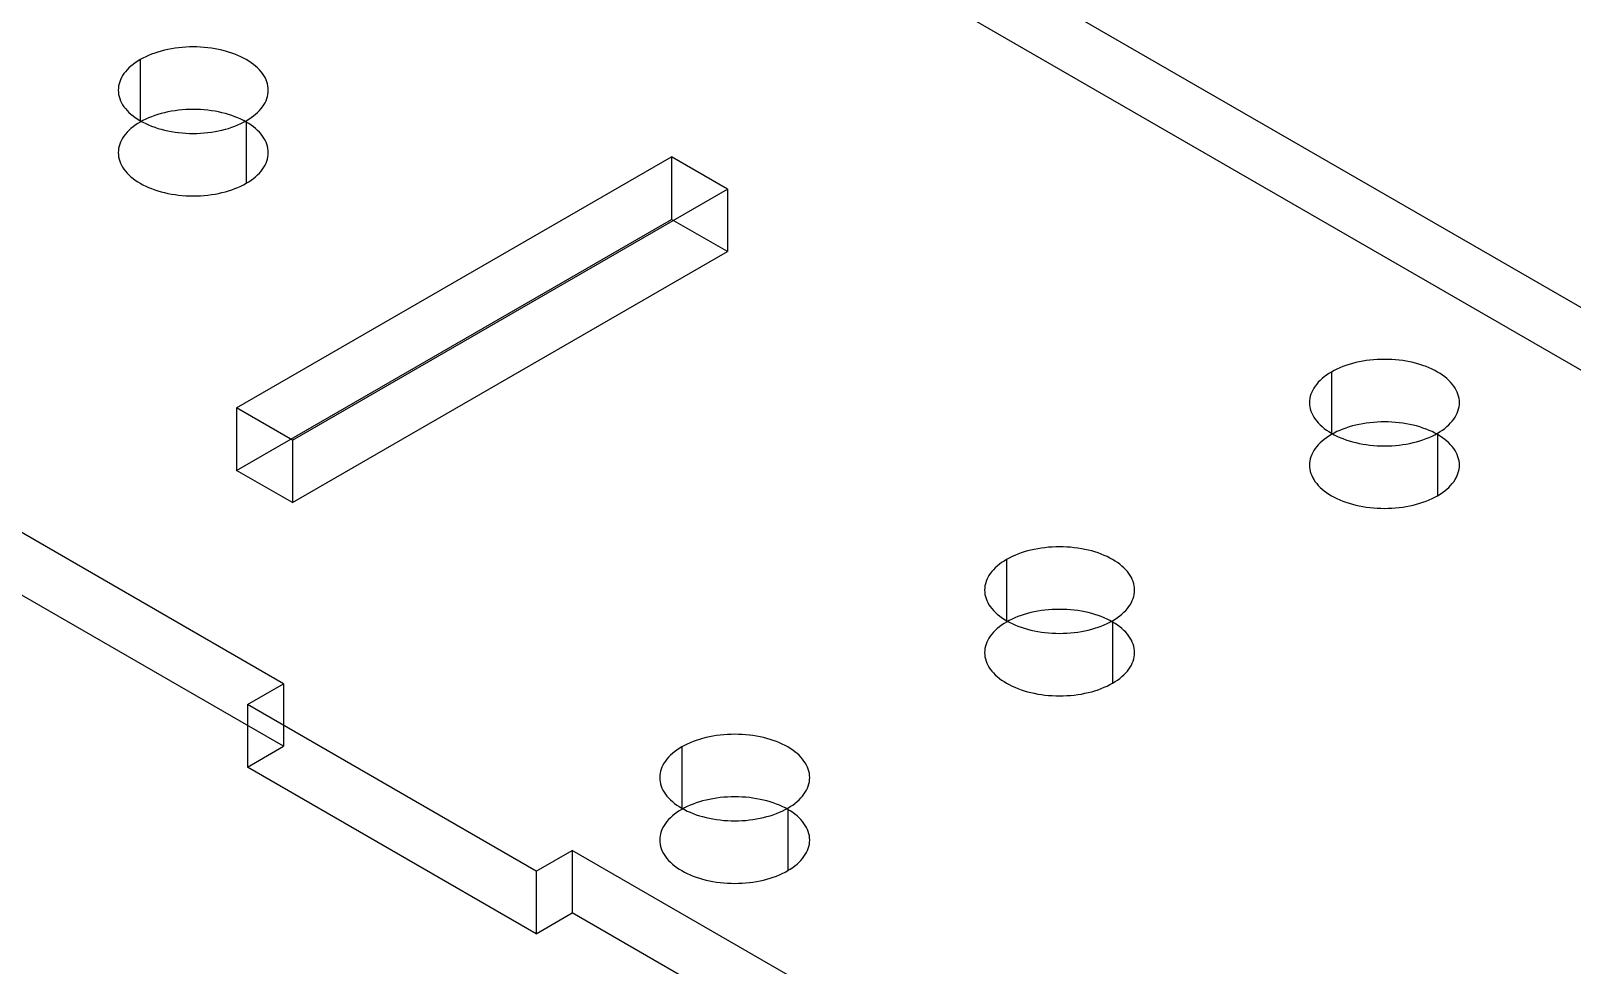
# Model space of a CAD drawing. Header units: inches. Extents: x 3 to 201, y 3 to 129.
# Drawn here: x 172.822 to 175.402, y 75.995 to 77.56 of the extents above; entities that cross this region are included whole.
import ezdxf

# ---------------------------------------------------------------- set-up
doc = ezdxf.new("R2010")
doc.units = ezdxf.units.IN
doc.header["$MEASUREMENT"] = 0

msp = doc.modelspace()

# ---------------------------------------------------------------- linework, layer by layer
at = {"layer": 'OUTLINE'}
for p, q in [((176.3101, 76.5801), (172.6573, 78.6891)), ((176.3101, 76.4754), (172.6573, 78.5844)), ((173.0009, 77.5088), (172.9969, 77.5061)), ((173.0052, 77.5114), (173.0009, 77.5088)), ((173.0096, 77.5138), (173.0052, 77.5114)), ((173.0052, 77.5114), (173.0052, 77.4067)), ((173.0143, 77.5162), (173.0096, 77.5138)), ((173.0191, 77.5183), (173.0143, 77.5162)), ((173.0242, 77.5204), (173.0191, 77.5183)), ((173.0294, 77.5223), (173.0242, 77.5204)), ((173.0347, 77.524), (173.0294, 77.5223)), ((173.0402, 77.5256), (173.0347, 77.524)), ((173.0459, 77.5271), (173.0402, 77.5256)), ((173.0516, 77.5284), (173.0459, 77.5271)), ((173.0575, 77.5295), (173.0516, 77.5284)), ((173.0634, 77.5304), (173.0575, 77.5295)), ((173.0694, 77.5312), (173.0634, 77.5304)), ((173.0755, 77.5318), (173.0694, 77.5312)), ((173.0816, 77.5323), (173.0755, 77.5318)), ((173.0877, 77.5325), (173.0816, 77.5323)), ((173.0939, 77.5326), (173.0877, 77.5325)), ((173.1001, 77.5325), (173.0939, 77.5326)), ((173.1062, 77.5323), (173.1001, 77.5325)), ((173.1123, 77.5318), (173.1062, 77.5323)), ((173.1184, 77.5312), (173.1123, 77.5318)), ((173.1244, 77.5304), (173.1184, 77.5312)), ((173.1303, 77.5295), (173.1244, 77.5304)), ((173.1362, 77.5284), (173.1303, 77.5295)), ((173.1419, 77.5271), (173.1362, 77.5284)), ((173.1476, 77.5256), (173.1419, 77.5271)), ((173.1531, 77.524), (173.1476, 77.5256)), ((173.1584, 77.5223), (173.1531, 77.524)), ((173.1636, 77.5204), (173.1584, 77.5223)), ((173.1687, 77.5183), (173.1636, 77.5204)), ((173.1735, 77.5162), (173.1687, 77.5183)), ((173.1782, 77.5138), (173.1735, 77.5162)), ((173.1827, 77.5114), (173.1782, 77.5138)), ((173.1869, 77.5088), (173.1827, 77.5114)), ((173.1909, 77.5061), (173.1869, 77.5088)), ((172.9757, 77.4845), (172.9738, 77.4812)), ((172.9779, 77.4879), (172.9757, 77.4845)), ((172.9804, 77.4911), (172.9779, 77.4879)), ((172.9832, 77.4943), (172.9804, 77.4911)), ((172.9863, 77.4974), (172.9832, 77.4943)), ((172.9895, 77.5004), (172.9863, 77.4974)), ((172.9931, 77.5033), (172.9895, 77.5004)), ((172.9969, 77.5061), (172.9931, 77.5033)), ((173.1947, 77.5033), (173.1909, 77.5061)), ((173.1983, 77.5004), (173.1947, 77.5033)), ((173.2016, 77.4974), (173.1983, 77.5004)), ((173.2046, 77.4943), (173.2016, 77.4974)), ((173.2074, 77.4911), (173.2046, 77.4943)), ((173.2099, 77.4879), (173.2074, 77.4911)), ((173.2121, 77.4845), (173.2099, 77.4879)), ((173.214, 77.4812), (173.2121, 77.4845)), ((172.9685, 77.4637), (172.9684, 77.4601)), ((172.9684, 77.4601), (172.9685, 77.4566)), ((172.969, 77.4672), (172.9685, 77.4637)), ((172.9685, 77.4566), (172.969, 77.453)), ((172.9698, 77.4708), (172.969, 77.4672)), ((172.9708, 77.4743), (172.9698, 77.4708)), ((172.9722, 77.4777), (172.9708, 77.4743)), ((172.9738, 77.4812), (172.9722, 77.4777)), ((173.2157, 77.4777), (173.214, 77.4812)), ((173.217, 77.4743), (173.2157, 77.4777)), ((173.2181, 77.4708), (173.217, 77.4743)), ((173.2188, 77.4672), (173.2181, 77.4708)), ((173.2193, 77.4637), (173.2188, 77.4672)), ((173.2188, 77.453), (173.2193, 77.4566)), ((173.2194, 77.4601), (173.2193, 77.4637)), ((173.2193, 77.4566), (173.2194, 77.4601)), ((172.969, 77.453), (172.9698, 77.4495)), ((172.9698, 77.4495), (172.9708, 77.446)), ((172.9708, 77.446), (172.9722, 77.4425)), ((172.9722, 77.4425), (172.9738, 77.4391)), ((172.9738, 77.4391), (172.9757, 77.4357)), ((172.9757, 77.4357), (172.9779, 77.4324)), ((172.9779, 77.4324), (172.9804, 77.4292)), ((173.2074, 77.4292), (173.2099, 77.4324)), ((173.2099, 77.4324), (173.2121, 77.4357)), ((173.2121, 77.4357), (173.214, 77.4391)), ((173.214, 77.4391), (173.2157, 77.4425)), ((173.2157, 77.4425), (173.217, 77.446)), ((173.217, 77.446), (173.2181, 77.4495)), ((173.2181, 77.4495), (173.2188, 77.453)), ((172.9804, 77.4292), (172.9832, 77.426)), ((172.9832, 77.426), (172.9863, 77.4229)), ((172.9863, 77.4229), (172.9895, 77.4199)), ((172.9895, 77.4199), (172.9931, 77.417)), ((172.9931, 77.417), (172.9969, 77.4142)), ((172.9969, 77.4142), (173.0009, 77.4115)), ((173.0009, 77.4041), (172.9969, 77.4014)), ((173.0009, 77.4115), (173.0052, 77.4089)), ((173.0052, 77.4067), (173.0009, 77.4041)), ((173.0096, 77.4092), (173.0052, 77.4067)), ((173.0052, 77.4089), (173.0096, 77.4064)), ((173.0143, 77.4115), (173.0096, 77.4092)), ((173.0096, 77.4064), (173.0143, 77.4041)), ((173.0191, 77.4137), (173.0143, 77.4115)), ((173.0143, 77.4041), (173.0191, 77.4019)), ((173.0242, 77.4157), (173.0191, 77.4137)), ((173.0294, 77.4176), (173.0242, 77.4157)), ((173.0347, 77.4194), (173.0294, 77.4176)), ((173.0402, 77.421), (173.0347, 77.4194)), ((173.0459, 77.4224), (173.0402, 77.421)), ((173.0516, 77.4237), (173.0459, 77.4224)), ((173.0575, 77.4248), (173.0516, 77.4237)), ((173.0634, 77.4258), (173.0575, 77.4248)), ((173.0694, 77.4265), (173.0634, 77.4258)), ((173.0755, 77.4272), (173.0694, 77.4265)), ((173.0816, 77.4276), (173.0755, 77.4272)), ((173.0877, 77.4279), (173.0816, 77.4276)), ((173.0939, 77.4279), (173.0877, 77.4279)), ((173.1001, 77.4279), (173.0939, 77.4279)), ((173.1062, 77.4276), (173.1001, 77.4279)), ((173.1123, 77.4272), (173.1062, 77.4276)), ((173.1184, 77.4265), (173.1123, 77.4272)), ((173.1244, 77.4258), (173.1184, 77.4265)), ((173.1303, 77.4248), (173.1244, 77.4258)), ((173.1362, 77.4237), (173.1303, 77.4248)), ((173.1419, 77.4224), (173.1362, 77.4237)), ((173.1476, 77.421), (173.1419, 77.4224)), ((173.1531, 77.4194), (173.1476, 77.421)), ((173.1584, 77.4176), (173.1531, 77.4194)), ((173.1636, 77.4157), (173.1584, 77.4176)), ((173.1687, 77.4137), (173.1636, 77.4157)), ((173.1735, 77.4115), (173.1687, 77.4137)), ((173.1687, 77.4019), (173.1735, 77.4041)), ((173.1782, 77.4092), (173.1735, 77.4115)), ((173.1735, 77.4041), (173.1782, 77.4064)), ((173.1827, 77.4067), (173.1782, 77.4092)), ((173.1782, 77.4064), (173.1827, 77.4089)), ((173.1827, 77.4089), (173.1869, 77.4115)), ((173.1827, 77.4089), (173.1827, 77.3042)), ((173.1869, 77.4041), (173.1827, 77.4067)), ((173.1869, 77.4115), (173.1909, 77.4142)), ((173.1909, 77.4014), (173.1869, 77.4041)), ((173.1909, 77.4142), (173.1947, 77.417)), ((173.1947, 77.417), (173.1983, 77.4199)), ((173.1983, 77.4199), (173.2016, 77.4229)), ((173.2016, 77.4229), (173.2046, 77.426)), ((173.2046, 77.426), (173.2074, 77.4292)), ((172.9757, 77.3799), (172.9738, 77.3765)), ((172.9779, 77.3832), (172.9757, 77.3799)), ((172.9804, 77.3865), (172.9779, 77.3832)), ((172.9832, 77.3896), (172.9804, 77.3865)), ((172.9863, 77.3927), (172.9832, 77.3896)), ((172.9895, 77.3957), (172.9863, 77.3927)), ((172.9931, 77.3986), (172.9895, 77.3957)), ((172.9969, 77.4014), (172.9931, 77.3986)), ((173.0191, 77.4019), (173.0242, 77.3999)), ((173.0242, 77.3999), (173.0294, 77.398)), ((173.0294, 77.398), (173.0347, 77.3962)), ((173.0347, 77.3962), (173.0402, 77.3946)), ((173.0402, 77.3946), (173.0459, 77.3932)), ((173.0459, 77.3932), (173.0516, 77.3919)), ((173.0516, 77.3919), (173.0575, 77.3908)), ((173.0575, 77.3908), (173.0634, 77.3898)), ((173.0634, 77.3898), (173.0694, 77.3891)), ((173.0694, 77.3891), (173.0755, 77.3885)), ((173.0755, 77.3885), (173.0816, 77.388)), ((173.0816, 77.388), (173.0877, 77.3878)), ((173.0877, 77.3878), (173.0939, 77.3877)), ((173.0939, 77.3877), (173.1001, 77.3878)), ((173.1001, 77.3878), (173.1062, 77.388)), ((173.1062, 77.388), (173.1123, 77.3885)), ((173.1123, 77.3885), (173.1184, 77.3891)), ((173.1184, 77.3891), (173.1244, 77.3898)), ((173.1244, 77.3898), (173.1303, 77.3908)), ((173.1303, 77.3908), (173.1362, 77.3919)), ((173.1362, 77.3919), (173.1419, 77.3932)), ((173.1419, 77.3932), (173.1476, 77.3946)), ((173.1476, 77.3946), (173.1531, 77.3962)), ((173.1531, 77.3962), (173.1584, 77.398)), ((173.1584, 77.398), (173.1636, 77.3999)), ((173.1636, 77.3999), (173.1687, 77.4019)), ((173.1947, 77.3986), (173.1909, 77.4014)), ((173.1983, 77.3957), (173.1947, 77.3986)), ((173.2016, 77.3927), (173.1983, 77.3957)), ((173.2046, 77.3896), (173.2016, 77.3927)), ((173.2074, 77.3865), (173.2046, 77.3896)), ((173.2099, 77.3832), (173.2074, 77.3865)), ((173.2121, 77.3799), (173.2099, 77.3832)), ((173.214, 77.3765), (173.2121, 77.3799)), ((172.9685, 77.359), (172.9684, 77.3555)), ((172.9684, 77.3555), (172.9685, 77.3519)), ((172.969, 77.3626), (172.9685, 77.359)), ((172.9698, 77.3661), (172.969, 77.3626)), ((172.9708, 77.3696), (172.9698, 77.3661)), ((172.9722, 77.3731), (172.9708, 77.3696)), ((172.9738, 77.3765), (172.9722, 77.3731)), ((173.2157, 77.3731), (173.214, 77.3765)), ((173.217, 77.3696), (173.2157, 77.3731)), ((173.2181, 77.3661), (173.217, 77.3696)), ((173.2188, 77.3626), (173.2181, 77.3661)), ((173.2193, 77.359), (173.2188, 77.3626)), ((173.2194, 77.3555), (173.2193, 77.359)), ((173.2193, 77.3519), (173.2194, 77.3555)), ((172.9685, 77.3519), (172.969, 77.3484)), ((172.969, 77.3484), (172.9698, 77.3448)), ((172.9698, 77.3448), (172.9708, 77.3413)), ((172.9708, 77.3413), (172.9722, 77.3379)), ((172.9722, 77.3379), (172.9738, 77.3344)), ((172.9738, 77.3344), (172.9757, 77.3311)), ((172.9757, 77.3311), (172.9779, 77.3277)), ((172.9779, 77.3277), (172.9804, 77.3245)), ((173.1665, 76.9281), (173.8945, 77.3484)), ((173.2074, 77.3245), (173.2099, 77.3277)), ((173.2099, 77.3277), (173.2121, 77.3311)), ((173.2121, 77.3311), (173.214, 77.3344)), ((173.214, 77.3344), (173.2157, 77.3379)), ((173.2157, 77.3379), (173.217, 77.3413)), ((173.217, 77.3413), (173.2181, 77.3448)), ((173.2181, 77.3448), (173.2188, 77.3484)), ((173.2188, 77.3484), (173.2193, 77.3519)), ((173.8945, 77.3484), (173.8945, 77.2438)), ((173.9881, 77.2944), (173.8945, 77.3484)), ((172.9804, 77.3245), (172.9832, 77.3213)), ((172.9832, 77.3213), (172.9863, 77.3182)), ((172.9863, 77.3182), (172.9895, 77.3152)), ((172.9895, 77.3152), (172.9931, 77.3123)), ((172.9931, 77.3123), (172.9969, 77.3095)), ((172.9969, 77.3095), (173.0009, 77.3068)), ((173.0009, 77.3068), (173.0052, 77.3042)), ((173.0052, 77.3042), (173.0096, 77.3018)), ((173.0096, 77.3018), (173.0143, 77.2995)), ((173.1735, 77.2995), (173.1782, 77.3018)), ((173.1782, 77.3018), (173.1827, 77.3042)), ((173.1827, 77.3042), (173.1869, 77.3068)), ((173.1869, 77.3068), (173.1909, 77.3095)), ((173.1909, 77.3095), (173.1947, 77.3123)), ((173.1947, 77.3123), (173.1983, 77.3152)), ((173.1983, 77.3152), (173.2016, 77.3182)), ((173.2016, 77.3182), (173.2046, 77.3213)), ((173.2046, 77.3213), (173.2074, 77.3245)), ((173.0143, 77.2995), (173.0191, 77.2973)), ((173.0191, 77.2973), (173.0242, 77.2952)), ((173.0242, 77.2952), (173.0294, 77.2933)), ((173.0294, 77.2933), (173.0347, 77.2916)), ((173.0347, 77.2916), (173.0402, 77.29)), ((173.0402, 77.29), (173.0459, 77.2885)), ((173.0459, 77.2885), (173.0516, 77.2872)), ((173.0516, 77.2872), (173.0575, 77.2861)), ((173.0575, 77.2861), (173.0634, 77.2852)), ((173.0634, 77.2852), (173.0694, 77.2844)), ((173.0694, 77.2844), (173.0755, 77.2838)), ((173.0755, 77.2838), (173.0816, 77.2834)), ((173.0816, 77.2834), (173.0877, 77.2831)), ((173.0877, 77.2831), (173.0939, 77.283)), ((173.0939, 77.283), (173.1001, 77.2831)), ((173.1001, 77.2831), (173.1062, 77.2834)), ((173.1062, 77.2834), (173.1123, 77.2838)), ((173.1123, 77.2838), (173.1184, 77.2844)), ((173.1184, 77.2844), (173.1244, 77.2852)), ((173.1244, 77.2852), (173.1303, 77.2861)), ((173.1303, 77.2861), (173.1362, 77.2872)), ((173.1362, 77.2872), (173.1419, 77.2885)), ((173.1419, 77.2885), (173.1476, 77.29)), ((173.1476, 77.29), (173.1531, 77.2916)), ((173.1531, 77.2916), (173.1584, 77.2933)), ((173.1584, 77.2933), (173.1636, 77.2952)), ((173.1636, 77.2952), (173.1687, 77.2973)), ((173.1687, 77.2973), (173.1735, 77.2995)), ((173.2601, 76.8741), (173.9881, 77.2944)), ((173.9881, 77.2944), (173.9881, 77.1898)), ((173.1665, 76.8234), (173.8945, 77.2438)), ((173.9881, 77.1898), (173.8945, 77.2438)), ((173.2601, 76.7694), (173.9881, 77.1898)), ((173.245, 76.4659), (172.0365, 77.1636)), ((173.245, 76.3612), (172.0365, 77.0589)), ((175.0083, 76.9928), (175.0036, 76.9905)), ((175.0131, 76.995), (175.0083, 76.9928)), ((175.0182, 76.9971), (175.0131, 76.995)), ((175.0234, 76.999), (175.0182, 76.9971)), ((175.0288, 77.0007), (175.0234, 76.999)), ((175.0343, 77.0023), (175.0288, 77.0007)), ((175.0399, 77.0038), (175.0343, 77.0023)), ((175.0456, 77.0051), (175.0399, 77.0038)), ((175.0515, 77.0062), (175.0456, 77.0051)), ((175.0574, 77.0071), (175.0515, 77.0062)), ((175.0634, 77.0079), (175.0574, 77.0071)), ((175.0695, 77.0085), (175.0634, 77.0079)), ((175.0756, 77.0089), (175.0695, 77.0085)), ((175.0818, 77.0092), (175.0756, 77.0089)), ((175.0879, 77.0093), (175.0818, 77.0092)), ((175.0941, 77.0092), (175.0879, 77.0093)), ((175.1002, 77.0089), (175.0941, 77.0092)), ((175.1063, 77.0085), (175.1002, 77.0089)), ((175.1124, 77.0079), (175.1063, 77.0085)), ((175.1184, 77.0071), (175.1124, 77.0079)), ((175.1243, 77.0062), (175.1184, 77.0071)), ((175.1302, 77.0051), (175.1243, 77.0062)), ((175.1359, 77.0038), (175.1302, 77.0051)), ((175.1416, 77.0023), (175.1359, 77.0038)), ((175.1471, 77.0007), (175.1416, 77.0023)), ((175.1524, 76.999), (175.1471, 77.0007)), ((175.1576, 76.9971), (175.1524, 76.999)), ((175.1627, 76.995), (175.1576, 76.9971)), ((175.1675, 76.9928), (175.1627, 76.995)), ((175.1722, 76.9905), (175.1675, 76.9928)), ((174.9745, 76.9678), (174.972, 76.9646)), ((174.9772, 76.971), (174.9745, 76.9678)), ((174.9803, 76.9741), (174.9772, 76.971)), ((174.9836, 76.9771), (174.9803, 76.9741)), ((174.9871, 76.98), (174.9836, 76.9771)), ((174.9909, 76.9828), (174.9871, 76.98)), ((174.9949, 76.9855), (174.9909, 76.9828)), ((174.9992, 76.9881), (174.9949, 76.9855)), ((175.0036, 76.9905), (174.9992, 76.9881)), ((174.9992, 76.9881), (174.9992, 76.8834)), ((175.1767, 76.9881), (175.1722, 76.9905)), ((175.1809, 76.9855), (175.1767, 76.9881)), ((175.1849, 76.9828), (175.1809, 76.9855)), ((175.1887, 76.98), (175.1849, 76.9828)), ((175.1923, 76.9771), (175.1887, 76.98)), ((175.1956, 76.9741), (175.1923, 76.9771)), ((175.1986, 76.971), (175.1956, 76.9741)), ((175.2014, 76.9678), (175.1986, 76.971)), ((175.2039, 76.9646), (175.2014, 76.9678)), ((174.9626, 76.9404), (174.9624, 76.9368)), ((174.963, 76.9439), (174.9626, 76.9404)), ((174.9638, 76.9475), (174.963, 76.9439)), ((174.9648, 76.951), (174.9638, 76.9475)), ((174.9662, 76.9544), (174.9648, 76.951)), ((174.9678, 76.9579), (174.9662, 76.9544)), ((174.9697, 76.9612), (174.9678, 76.9579)), ((174.972, 76.9646), (174.9697, 76.9612)), ((175.2061, 76.9612), (175.2039, 76.9646)), ((175.208, 76.9579), (175.2061, 76.9612)), ((175.2097, 76.9544), (175.208, 76.9579)), ((175.211, 76.951), (175.2097, 76.9544)), ((175.2121, 76.9475), (175.211, 76.951)), ((175.2128, 76.9439), (175.2121, 76.9475)), ((175.2133, 76.9404), (175.2128, 76.9439)), ((175.2134, 76.9368), (175.2133, 76.9404)), ((173.2601, 76.8741), (173.1665, 76.9281)), ((173.1665, 76.9281), (173.1665, 76.8234)), ((174.9624, 76.9368), (174.9626, 76.9333)), ((174.9626, 76.9333), (174.963, 76.9297)), ((174.963, 76.9297), (174.9638, 76.9262)), ((174.9638, 76.9262), (174.9648, 76.9227)), ((174.9648, 76.9227), (174.9662, 76.9192)), ((174.9662, 76.9192), (174.9678, 76.9158)), ((174.9678, 76.9158), (174.9697, 76.9124)), ((175.2061, 76.9124), (175.208, 76.9158)), ((175.208, 76.9158), (175.2097, 76.9192)), ((175.2097, 76.9192), (175.211, 76.9227)), ((175.211, 76.9227), (175.2121, 76.9262)), ((175.2121, 76.9262), (175.2128, 76.9297)), ((175.2128, 76.9297), (175.2133, 76.9333)), ((175.2133, 76.9333), (175.2134, 76.9368)), ((174.9697, 76.9124), (174.972, 76.9091)), ((174.972, 76.9091), (174.9745, 76.9058)), ((174.9745, 76.9058), (174.9772, 76.9027)), ((174.9772, 76.9027), (174.9803, 76.8996)), ((174.9803, 76.8996), (174.9836, 76.8966)), ((174.9836, 76.8966), (174.9871, 76.8937)), ((174.9871, 76.8937), (174.9909, 76.8909)), ((174.9909, 76.8909), (174.9949, 76.8882)), ((174.9949, 76.8882), (174.9992, 76.8856)), ((175.0083, 76.8882), (175.0036, 76.8859)), ((175.0131, 76.8904), (175.0083, 76.8882)), ((175.0182, 76.8924), (175.0131, 76.8904)), ((175.0234, 76.8943), (175.0182, 76.8924)), ((175.0288, 76.8961), (175.0234, 76.8943)), ((175.0343, 76.8977), (175.0288, 76.8961)), ((175.0399, 76.8991), (175.0343, 76.8977)), ((175.0456, 76.9004), (175.0399, 76.8991)), ((175.0515, 76.9015), (175.0456, 76.9004)), ((175.0574, 76.9025), (175.0515, 76.9015)), ((175.0634, 76.9032), (175.0574, 76.9025)), ((175.0695, 76.9038), (175.0634, 76.9032)), ((175.0756, 76.9043), (175.0695, 76.9038)), ((175.0818, 76.9045), (175.0756, 76.9043)), ((175.0879, 76.9046), (175.0818, 76.9045)), ((175.0941, 76.9045), (175.0879, 76.9046)), ((175.1002, 76.9043), (175.0941, 76.9045)), ((175.1063, 76.9038), (175.1002, 76.9043)), ((175.1124, 76.9032), (175.1063, 76.9038)), ((175.1184, 76.9025), (175.1124, 76.9032)), ((175.1243, 76.9015), (175.1184, 76.9025)), ((175.1302, 76.9004), (175.1243, 76.9015)), ((175.1359, 76.8991), (175.1302, 76.9004)), ((175.1416, 76.8977), (175.1359, 76.8991)), ((175.1471, 76.8961), (175.1416, 76.8977)), ((175.1524, 76.8943), (175.1471, 76.8961)), ((175.1576, 76.8924), (175.1524, 76.8943)), ((175.1627, 76.8904), (175.1576, 76.8924)), ((175.1675, 76.8882), (175.1627, 76.8904)), ((175.1722, 76.8859), (175.1675, 76.8882)), ((175.1767, 76.8856), (175.1809, 76.8882)), ((175.1809, 76.8882), (175.1849, 76.8909)), ((175.1849, 76.8909), (175.1887, 76.8937)), ((175.1887, 76.8937), (175.1923, 76.8966)), ((175.1923, 76.8966), (175.1956, 76.8996)), ((175.1956, 76.8996), (175.1986, 76.9027)), ((175.1986, 76.9027), (175.2014, 76.9058)), ((175.2014, 76.9058), (175.2039, 76.9091)), ((175.2039, 76.9091), (175.2061, 76.9124)), ((173.2601, 76.8741), (173.2601, 76.7694)), ((174.9745, 76.8631), (174.972, 76.8599)), ((174.9772, 76.8663), (174.9745, 76.8631)), ((174.9803, 76.8694), (174.9772, 76.8663)), ((174.9836, 76.8724), (174.9803, 76.8694)), ((174.9871, 76.8753), (174.9836, 76.8724)), ((174.9909, 76.8781), (174.9871, 76.8753)), ((174.9949, 76.8808), (174.9909, 76.8781)), ((174.9992, 76.8834), (174.9949, 76.8808)), ((175.0036, 76.8859), (174.9992, 76.8834)), ((174.9992, 76.8856), (175.0036, 76.8831)), ((175.0036, 76.8831), (175.0083, 76.8808)), ((175.0083, 76.8808), (175.0131, 76.8786)), ((175.0131, 76.8786), (175.0182, 76.8766)), ((175.0182, 76.8766), (175.0234, 76.8747)), ((175.0234, 76.8747), (175.0288, 76.8729)), ((175.0288, 76.8729), (175.0343, 76.8713)), ((175.0343, 76.8713), (175.0399, 76.8699)), ((175.0399, 76.8699), (175.0456, 76.8686)), ((175.0456, 76.8686), (175.0515, 76.8675)), ((175.0515, 76.8675), (175.0574, 76.8665)), ((175.0574, 76.8665), (175.0634, 76.8658)), ((175.0634, 76.8658), (175.0695, 76.8651)), ((175.0695, 76.8651), (175.0756, 76.8647)), ((175.0756, 76.8647), (175.0818, 76.8644)), ((175.0818, 76.8644), (175.0879, 76.8644)), ((175.0879, 76.8644), (175.0941, 76.8644)), ((175.0941, 76.8644), (175.1002, 76.8647)), ((175.1002, 76.8647), (175.1063, 76.8651)), ((175.1063, 76.8651), (175.1124, 76.8658)), ((175.1124, 76.8658), (175.1184, 76.8665)), ((175.1184, 76.8665), (175.1243, 76.8675)), ((175.1243, 76.8675), (175.1302, 76.8686)), ((175.1302, 76.8686), (175.1359, 76.8699)), ((175.1359, 76.8699), (175.1416, 76.8713)), ((175.1416, 76.8713), (175.1471, 76.8729)), ((175.1471, 76.8729), (175.1524, 76.8747)), ((175.1524, 76.8747), (175.1576, 76.8766)), ((175.1576, 76.8766), (175.1627, 76.8786)), ((175.1627, 76.8786), (175.1675, 76.8808)), ((175.1675, 76.8808), (175.1722, 76.8831)), ((175.1767, 76.8834), (175.1722, 76.8859)), ((175.1722, 76.8831), (175.1767, 76.8856)), ((175.1767, 76.8856), (175.1767, 76.7809)), ((175.1809, 76.8808), (175.1767, 76.8834)), ((175.1849, 76.8781), (175.1809, 76.8808)), ((175.1887, 76.8753), (175.1849, 76.8781)), ((175.1923, 76.8724), (175.1887, 76.8753)), ((175.1956, 76.8694), (175.1923, 76.8724)), ((175.1986, 76.8663), (175.1956, 76.8694)), ((175.2014, 76.8631), (175.1986, 76.8663)), ((175.2039, 76.8599), (175.2014, 76.8631)), ((174.963, 76.8393), (174.9626, 76.8357)), ((174.9638, 76.8428), (174.963, 76.8393)), ((174.9648, 76.8463), (174.9638, 76.8428)), ((174.9662, 76.8498), (174.9648, 76.8463)), ((174.9678, 76.8532), (174.9662, 76.8498)), ((174.9697, 76.8566), (174.9678, 76.8532)), ((174.972, 76.8599), (174.9697, 76.8566)), ((175.2061, 76.8566), (175.2039, 76.8599)), ((175.208, 76.8532), (175.2061, 76.8566)), ((175.2097, 76.8498), (175.208, 76.8532)), ((175.211, 76.8463), (175.2097, 76.8498)), ((175.2121, 76.8428), (175.211, 76.8463)), ((175.2128, 76.8393), (175.2121, 76.8428)), ((175.2133, 76.8357), (175.2128, 76.8393)), ((173.2601, 76.7694), (173.1665, 76.8234)), ((174.9626, 76.8357), (174.9624, 76.8322)), ((174.9624, 76.8322), (174.9626, 76.8286)), ((174.9626, 76.8286), (174.963, 76.8251)), ((174.963, 76.8251), (174.9638, 76.8215)), ((174.9638, 76.8215), (174.9648, 76.818)), ((174.9648, 76.818), (174.9662, 76.8146)), ((174.9662, 76.8146), (174.9678, 76.8111)), ((174.9678, 76.8111), (174.9697, 76.8078)), ((175.2061, 76.8078), (175.208, 76.8111)), ((175.208, 76.8111), (175.2097, 76.8146)), ((175.2097, 76.8146), (175.211, 76.818)), ((175.211, 76.818), (175.2121, 76.8215)), ((175.2121, 76.8215), (175.2128, 76.8251)), ((175.2128, 76.8251), (175.2133, 76.8286)), ((175.2134, 76.8322), (175.2133, 76.8357)), ((175.2133, 76.8286), (175.2134, 76.8322)), ((174.9697, 76.8078), (174.972, 76.8044)), ((174.972, 76.8044), (174.9745, 76.8012)), ((174.9745, 76.8012), (174.9772, 76.798)), ((174.9772, 76.798), (174.9803, 76.7949)), ((174.9803, 76.7949), (174.9836, 76.7919)), ((174.9836, 76.7919), (174.9871, 76.789)), ((174.9871, 76.789), (174.9909, 76.7862)), ((174.9909, 76.7862), (174.9949, 76.7835)), ((175.1809, 76.7835), (175.1849, 76.7862)), ((175.1849, 76.7862), (175.1887, 76.789)), ((175.1887, 76.789), (175.1923, 76.7919)), ((175.1923, 76.7919), (175.1956, 76.7949)), ((175.1956, 76.7949), (175.1986, 76.798)), ((175.1986, 76.798), (175.2014, 76.8012)), ((175.2014, 76.8012), (175.2039, 76.8044)), ((175.2039, 76.8044), (175.2061, 76.8078)), ((174.9949, 76.7835), (174.9992, 76.7809)), ((174.9992, 76.7809), (175.0036, 76.7785)), ((175.0036, 76.7785), (175.0083, 76.7762)), ((175.0083, 76.7762), (175.0131, 76.774)), ((175.0131, 76.774), (175.0182, 76.7719)), ((175.0182, 76.7719), (175.0234, 76.77)), ((175.0234, 76.77), (175.0288, 76.7683)), ((175.0288, 76.7683), (175.0343, 76.7667)), ((175.0343, 76.7667), (175.0399, 76.7652)), ((175.0399, 76.7652), (175.0456, 76.7639)), ((175.0456, 76.7639), (175.0515, 76.7628)), ((175.0515, 76.7628), (175.0574, 76.7619)), ((175.0574, 76.7619), (175.0634, 76.7611)), ((175.0634, 76.7611), (175.0695, 76.7605)), ((175.0695, 76.7605), (175.0756, 76.7601)), ((175.0756, 76.7601), (175.0818, 76.7598)), ((175.0818, 76.7598), (175.0879, 76.7597)), ((175.0879, 76.7597), (175.0941, 76.7598)), ((175.0941, 76.7598), (175.1002, 76.7601)), ((175.1002, 76.7601), (175.1063, 76.7605)), ((175.1063, 76.7605), (175.1124, 76.7611)), ((175.1124, 76.7611), (175.1184, 76.7619)), ((175.1184, 76.7619), (175.1243, 76.7628)), ((175.1243, 76.7628), (175.1302, 76.7639)), ((175.1302, 76.7639), (175.1359, 76.7652)), ((175.1359, 76.7652), (175.1416, 76.7667)), ((175.1416, 76.7667), (175.1471, 76.7683)), ((175.1471, 76.7683), (175.1524, 76.77)), ((175.1524, 76.77), (175.1576, 76.7719)), ((175.1576, 76.7719), (175.1627, 76.774)), ((175.1627, 76.774), (175.1675, 76.7762)), ((175.1675, 76.7762), (175.1722, 76.7785)), ((175.1722, 76.7785), (175.1767, 76.7809)), ((175.1767, 76.7809), (175.1809, 76.7835)), ((174.4744, 76.6831), (174.4693, 76.681)), ((174.4796, 76.685), (174.4744, 76.6831)), ((174.4849, 76.6868), (174.4796, 76.685)), ((174.4904, 76.6884), (174.4849, 76.6868)), ((174.4961, 76.6898), (174.4904, 76.6884)), ((174.5018, 76.6911), (174.4961, 76.6898)), ((174.5077, 76.6922), (174.5018, 76.6911)), ((174.5136, 76.6931), (174.5077, 76.6922)), ((174.5196, 76.6939), (174.5136, 76.6931)), ((174.5257, 76.6945), (174.5196, 76.6939)), ((174.5318, 76.695), (174.5257, 76.6945)), ((174.5379, 76.6952), (174.5318, 76.695)), ((174.5441, 76.6953), (174.5379, 76.6952)), ((174.5503, 76.6952), (174.5441, 76.6953)), ((174.5564, 76.695), (174.5503, 76.6952)), ((174.5625, 76.6945), (174.5564, 76.695)), ((174.5686, 76.6939), (174.5625, 76.6945)), ((174.5746, 76.6931), (174.5686, 76.6939)), ((174.5805, 76.6922), (174.5746, 76.6931)), ((174.5864, 76.6911), (174.5805, 76.6922)), ((174.5921, 76.6898), (174.5864, 76.6911)), ((174.5978, 76.6884), (174.5921, 76.6898)), ((174.6033, 76.6868), (174.5978, 76.6884)), ((174.6086, 76.685), (174.6033, 76.6868)), ((174.6138, 76.6831), (174.6086, 76.685)), ((174.6189, 76.681), (174.6138, 76.6831)), ((174.4334, 76.657), (174.4306, 76.6538)), ((174.4364, 76.6601), (174.4334, 76.657)), ((174.4397, 76.6631), (174.4364, 76.6601)), ((174.4433, 76.666), (174.4397, 76.6631)), ((174.4471, 76.6688), (174.4433, 76.666)), ((174.4511, 76.6715), (174.4471, 76.6688)), ((174.4553, 76.6741), (174.4511, 76.6715)), ((174.4598, 76.6765), (174.4553, 76.6741)), ((174.4553, 76.6741), (174.4553, 76.5694)), ((174.4645, 76.6789), (174.4598, 76.6765)), ((174.4693, 76.681), (174.4645, 76.6789)), ((174.6237, 76.6789), (174.6189, 76.681)), ((174.6284, 76.6765), (174.6237, 76.6789)), ((174.6328, 76.6741), (174.6284, 76.6765)), ((174.6371, 76.6715), (174.6328, 76.6741)), ((174.6411, 76.6688), (174.6371, 76.6715)), ((174.6449, 76.666), (174.6411, 76.6688)), ((174.6485, 76.6631), (174.6449, 76.666)), ((174.6517, 76.6601), (174.6485, 76.6631)), ((174.6548, 76.657), (174.6517, 76.6601)), ((174.6576, 76.6538), (174.6548, 76.657)), ((174.4199, 76.6335), (174.4192, 76.6299)), ((174.421, 76.637), (174.4199, 76.6335)), ((174.4223, 76.6405), (174.421, 76.637)), ((174.424, 76.6439), (174.4223, 76.6405)), ((174.4259, 76.6473), (174.424, 76.6439)), ((174.4281, 76.6506), (174.4259, 76.6473)), ((174.4306, 76.6538), (174.4281, 76.6506)), ((174.6601, 76.6506), (174.6576, 76.6538)), ((174.6623, 76.6473), (174.6601, 76.6506)), ((174.6642, 76.6439), (174.6623, 76.6473)), ((174.6658, 76.6405), (174.6642, 76.6439)), ((174.6672, 76.637), (174.6658, 76.6405)), ((174.6682, 76.6335), (174.6672, 76.637)), ((174.669, 76.6299), (174.6682, 76.6335)), ((174.4187, 76.6264), (174.4186, 76.6228)), ((174.4186, 76.6228), (174.4187, 76.6193)), ((174.4192, 76.6299), (174.4187, 76.6264)), ((174.4187, 76.6193), (174.4192, 76.6157)), ((174.4192, 76.6157), (174.4199, 76.6122)), ((174.4199, 76.6122), (174.421, 76.6087)), ((174.421, 76.6087), (174.4223, 76.6052)), ((174.4223, 76.6052), (174.424, 76.6018)), ((174.6642, 76.6018), (174.6658, 76.6052)), ((174.6658, 76.6052), (174.6672, 76.6087)), ((174.6672, 76.6087), (174.6682, 76.6122)), ((174.6682, 76.6122), (174.669, 76.6157)), ((174.6695, 76.6264), (174.669, 76.6299)), ((174.669, 76.6157), (174.6695, 76.6193)), ((174.6696, 76.6228), (174.6695, 76.6264)), ((174.6695, 76.6193), (174.6696, 76.6228)), ((174.424, 76.6018), (174.4259, 76.5984)), ((174.4259, 76.5984), (174.4281, 76.5951)), ((174.4281, 76.5951), (174.4306, 76.5919)), ((174.4306, 76.5919), (174.4334, 76.5887)), ((174.4334, 76.5887), (174.4364, 76.5856)), ((174.4364, 76.5856), (174.4397, 76.5826)), ((174.4397, 76.5826), (174.4433, 76.5797)), ((174.4433, 76.5797), (174.4471, 76.5769)), ((174.4744, 76.5784), (174.4693, 76.5764)), ((174.4796, 76.5803), (174.4744, 76.5784)), ((174.4849, 76.5821), (174.4796, 76.5803)), ((174.4904, 76.5837), (174.4849, 76.5821)), ((174.4961, 76.5851), (174.4904, 76.5837)), ((174.5018, 76.5864), (174.4961, 76.5851)), ((174.5077, 76.5875), (174.5018, 76.5864)), ((174.5136, 76.5885), (174.5077, 76.5875)), ((174.5196, 76.5893), (174.5136, 76.5885)), ((174.5257, 76.5899), (174.5196, 76.5893)), ((174.5318, 76.5903), (174.5257, 76.5899)), ((174.5379, 76.5906), (174.5318, 76.5903)), ((174.5441, 76.5906), (174.5379, 76.5906)), ((174.5503, 76.5906), (174.5441, 76.5906)), ((174.5564, 76.5903), (174.5503, 76.5906)), ((174.5625, 76.5899), (174.5564, 76.5903)), ((174.5686, 76.5893), (174.5625, 76.5899)), ((174.5746, 76.5885), (174.5686, 76.5893)), ((174.5805, 76.5875), (174.5746, 76.5885)), ((174.5864, 76.5864), (174.5805, 76.5875)), ((174.5921, 76.5851), (174.5864, 76.5864)), ((174.5978, 76.5837), (174.5921, 76.5851)), ((174.6033, 76.5821), (174.5978, 76.5837)), ((174.6086, 76.5803), (174.6033, 76.5821)), ((174.6138, 76.5784), (174.6086, 76.5803)), ((174.6189, 76.5764), (174.6138, 76.5784)), ((174.6411, 76.5769), (174.6449, 76.5797)), ((174.6449, 76.5797), (174.6485, 76.5826)), ((174.6485, 76.5826), (174.6517, 76.5856)), ((174.6517, 76.5856), (174.6548, 76.5887)), ((174.6548, 76.5887), (174.6576, 76.5919)), ((174.6576, 76.5919), (174.6601, 76.5951)), ((174.6601, 76.5951), (174.6623, 76.5984)), ((174.6623, 76.5984), (174.6642, 76.6018)), ((174.4364, 76.5554), (174.4334, 76.5523)), ((174.4397, 76.5584), (174.4364, 76.5554)), ((174.4433, 76.5613), (174.4397, 76.5584)), ((174.4471, 76.5642), (174.4433, 76.5613)), ((174.4471, 76.5769), (174.4511, 76.5742)), ((174.4511, 76.5668), (174.4471, 76.5642)), ((174.4511, 76.5742), (174.4553, 76.5716)), ((174.4553, 76.5694), (174.4511, 76.5668)), ((174.4598, 76.5719), (174.4553, 76.5694)), ((174.4553, 76.5716), (174.4598, 76.5692)), ((174.4645, 76.5742), (174.4598, 76.5719)), ((174.4598, 76.5692), (174.4645, 76.5668)), ((174.4693, 76.5764), (174.4645, 76.5742)), ((174.4645, 76.5668), (174.4693, 76.5646)), ((174.4693, 76.5646), (174.4744, 76.5626)), ((174.4744, 76.5626), (174.4796, 76.5607)), ((174.4796, 76.5607), (174.4849, 76.5589)), ((174.4849, 76.5589), (174.4904, 76.5573)), ((174.4904, 76.5573), (174.4961, 76.5559)), ((174.4961, 76.5559), (174.5018, 76.5546)), ((174.5018, 76.5546), (174.5077, 76.5535)), ((174.5077, 76.5535), (174.5136, 76.5525)), ((174.5746, 76.5525), (174.5805, 76.5535)), ((174.5805, 76.5535), (174.5864, 76.5546)), ((174.5864, 76.5546), (174.5921, 76.5559)), ((174.5921, 76.5559), (174.5978, 76.5573)), ((174.5978, 76.5573), (174.6033, 76.5589)), ((174.6033, 76.5589), (174.6086, 76.5607)), ((174.6086, 76.5607), (174.6138, 76.5626)), ((174.6138, 76.5626), (174.6189, 76.5646)), ((174.6237, 76.5742), (174.6189, 76.5764)), ((174.6189, 76.5646), (174.6237, 76.5668)), ((174.6284, 76.5719), (174.6237, 76.5742)), ((174.6237, 76.5668), (174.6284, 76.5692)), ((174.6328, 76.5694), (174.6284, 76.5719)), ((174.6284, 76.5692), (174.6328, 76.5716)), ((174.6328, 76.5716), (174.6371, 76.5742)), ((174.6328, 76.5716), (174.6328, 76.4669)), ((174.6371, 76.5668), (174.6328, 76.5694)), ((174.6371, 76.5742), (174.6411, 76.5769)), ((174.6411, 76.5642), (174.6371, 76.5668)), ((174.6449, 76.5613), (174.6411, 76.5642)), ((174.6485, 76.5584), (174.6449, 76.5613)), ((174.6517, 76.5554), (174.6485, 76.5584)), ((174.6548, 76.5523), (174.6517, 76.5554)), ((174.4199, 76.5288), (174.4192, 76.5253)), ((174.421, 76.5323), (174.4199, 76.5288)), ((174.4223, 76.5358), (174.421, 76.5323)), ((174.424, 76.5392), (174.4223, 76.5358)), ((174.4259, 76.5426), (174.424, 76.5392)), ((174.4281, 76.5459), (174.4259, 76.5426)), ((174.4306, 76.5492), (174.4281, 76.5459)), ((174.4334, 76.5523), (174.4306, 76.5492)), ((174.5136, 76.5525), (174.5196, 76.5518)), ((174.5196, 76.5518), (174.5257, 76.5512)), ((174.5257, 76.5512), (174.5318, 76.5507)), ((174.5318, 76.5507), (174.5379, 76.5505)), ((174.5379, 76.5505), (174.5441, 76.5504)), ((174.5441, 76.5504), (174.5503, 76.5505)), ((174.5503, 76.5505), (174.5564, 76.5507)), ((174.5564, 76.5507), (174.5625, 76.5512)), ((174.5625, 76.5512), (174.5686, 76.5518)), ((174.5686, 76.5518), (174.5746, 76.5525)), ((174.6576, 76.5492), (174.6548, 76.5523)), ((174.6601, 76.5459), (174.6576, 76.5492)), ((174.6623, 76.5426), (174.6601, 76.5459)), ((174.6642, 76.5392), (174.6623, 76.5426)), ((174.6658, 76.5358), (174.6642, 76.5392)), ((174.6672, 76.5323), (174.6658, 76.5358)), ((174.6682, 76.5288), (174.6672, 76.5323)), ((174.669, 76.5253), (174.6682, 76.5288)), ((174.4187, 76.5217), (174.4186, 76.5182)), ((174.4186, 76.5182), (174.4187, 76.5146)), ((174.4192, 76.5253), (174.4187, 76.5217)), ((174.4187, 76.5146), (174.4192, 76.5111)), ((174.4192, 76.5111), (174.4199, 76.5075)), ((174.4199, 76.5075), (174.421, 76.504)), ((174.421, 76.504), (174.4223, 76.5006)), ((174.6658, 76.5006), (174.6672, 76.504)), ((174.6672, 76.504), (174.6682, 76.5075)), ((174.6682, 76.5075), (174.669, 76.5111)), ((174.6695, 76.5217), (174.669, 76.5253)), ((174.669, 76.5111), (174.6695, 76.5146)), ((174.6696, 76.5182), (174.6695, 76.5217)), ((174.6695, 76.5146), (174.6696, 76.5182)), ((174.4223, 76.5006), (174.424, 76.4971)), ((174.424, 76.4971), (174.4259, 76.4938)), ((174.4259, 76.4938), (174.4281, 76.4905)), ((174.4281, 76.4905), (174.4306, 76.4872)), ((174.4306, 76.4872), (174.4334, 76.484)), ((174.4334, 76.484), (174.4364, 76.4809)), ((174.4364, 76.4809), (174.4397, 76.4779)), ((174.4397, 76.4779), (174.4433, 76.475)), ((174.6449, 76.475), (174.6485, 76.4779)), ((174.6485, 76.4779), (174.6517, 76.4809)), ((174.6517, 76.4809), (174.6548, 76.484)), ((174.6548, 76.484), (174.6576, 76.4872)), ((174.6576, 76.4872), (174.6601, 76.4905)), ((174.6601, 76.4905), (174.6623, 76.4938)), ((174.6623, 76.4938), (174.6642, 76.4971)), ((174.6642, 76.4971), (174.6658, 76.5006)), ((173.1845, 76.431), (173.245, 76.4659)), ((173.245, 76.4659), (173.245, 76.3612)), ((174.4433, 76.475), (174.4471, 76.4722)), ((174.4471, 76.4722), (174.4511, 76.4695)), ((174.4511, 76.4695), (174.4553, 76.4669)), ((174.4553, 76.4669), (174.4598, 76.4645)), ((174.4598, 76.4645), (174.4645, 76.4622)), ((174.4645, 76.4622), (174.4693, 76.46)), ((174.4693, 76.46), (174.4744, 76.4579)), ((174.4744, 76.4579), (174.4796, 76.456)), ((174.4796, 76.456), (174.4849, 76.4543)), ((174.4849, 76.4543), (174.4904, 76.4527)), ((174.4904, 76.4527), (174.4961, 76.4512)), ((174.4961, 76.4512), (174.5018, 76.45)), ((174.5018, 76.45), (174.5077, 76.4488)), ((174.5805, 76.4488), (174.5864, 76.45)), ((174.5864, 76.45), (174.5921, 76.4512)), ((174.5921, 76.4512), (174.5978, 76.4527)), ((174.5978, 76.4527), (174.6033, 76.4543)), ((174.6033, 76.4543), (174.6086, 76.456)), ((174.6086, 76.456), (174.6138, 76.4579)), ((174.6138, 76.4579), (174.6189, 76.46)), ((174.6189, 76.46), (174.6237, 76.4622)), ((174.6237, 76.4622), (174.6284, 76.4645)), ((174.6284, 76.4645), (174.6328, 76.4669)), ((174.6328, 76.4669), (174.6371, 76.4695)), ((174.6371, 76.4695), (174.6411, 76.4722)), ((174.6411, 76.4722), (174.6449, 76.475)), ((173.1845, 76.431), (173.1845, 76.3263)), ((173.6679, 76.1519), (173.1845, 76.431)), ((174.5077, 76.4488), (174.5136, 76.4479)), ((174.5136, 76.4479), (174.5196, 76.4471)), ((174.5196, 76.4471), (174.5257, 76.4465)), ((174.5257, 76.4465), (174.5318, 76.4461)), ((174.5318, 76.4461), (174.5379, 76.4458)), ((174.5379, 76.4458), (174.5441, 76.4457)), ((174.5441, 76.4457), (174.5503, 76.4458)), ((174.5503, 76.4458), (174.5564, 76.4461)), ((174.5564, 76.4461), (174.5625, 76.4465)), ((174.5625, 76.4465), (174.5686, 76.4471)), ((174.5686, 76.4471), (174.5746, 76.4479)), ((174.5746, 76.4479), (174.5805, 76.4488)), ((173.9411, 76.3728), (173.9357, 76.371)), ((173.9466, 76.3744), (173.9411, 76.3728)), ((173.9522, 76.3758), (173.9466, 76.3744)), ((173.958, 76.3771), (173.9522, 76.3758)), ((173.9638, 76.3782), (173.958, 76.3771)), ((173.9698, 76.3792), (173.9638, 76.3782)), ((173.9758, 76.3799), (173.9698, 76.3792)), ((173.9819, 76.3805), (173.9758, 76.3799)), ((173.988, 76.381), (173.9819, 76.3805)), ((173.9941, 76.3812), (173.988, 76.381)), ((174.0003, 76.3813), (173.9941, 76.3812)), ((174.0064, 76.3812), (174.0003, 76.3813)), ((174.0126, 76.381), (174.0064, 76.3812)), ((174.0187, 76.3805), (174.0126, 76.381)), ((174.0248, 76.3799), (174.0187, 76.3805)), ((174.0308, 76.3792), (174.0248, 76.3799)), ((174.0367, 76.3782), (174.0308, 76.3792)), ((174.0426, 76.3771), (174.0367, 76.3782)), ((174.0483, 76.3758), (174.0426, 76.3771)), ((174.0539, 76.3744), (174.0483, 76.3758)), ((174.0594, 76.3728), (174.0539, 76.3744)), ((174.0648, 76.371), (174.0594, 76.3728)), ((173.1845, 76.3263), (173.245, 76.3612)), ((173.8959, 76.3491), (173.8926, 76.3461)), ((173.8995, 76.352), (173.8959, 76.3491)), ((173.9033, 76.3548), (173.8995, 76.352)), ((173.9073, 76.3575), (173.9033, 76.3548)), ((173.9115, 76.3601), (173.9073, 76.3575)), ((173.916, 76.3626), (173.9115, 76.3601)), ((173.9115, 76.3601), (173.9115, 76.2554)), ((173.9207, 76.3649), (173.916, 76.3626)), ((173.9255, 76.3671), (173.9207, 76.3649)), ((173.9305, 76.3691), (173.9255, 76.3671)), ((173.9357, 76.371), (173.9305, 76.3691)), ((174.07, 76.3691), (174.0648, 76.371)), ((174.075, 76.3671), (174.07, 76.3691)), ((174.0799, 76.3649), (174.075, 76.3671)), ((174.0846, 76.3626), (174.0799, 76.3649)), ((174.089, 76.3601), (174.0846, 76.3626)), ((174.0933, 76.3575), (174.089, 76.3601)), ((174.0973, 76.3548), (174.0933, 76.3575)), ((174.1011, 76.352), (174.0973, 76.3548)), ((174.1046, 76.3491), (174.1011, 76.352)), ((174.1079, 76.3461), (174.1046, 76.3491)), ((173.6679, 76.0472), (173.1845, 76.3263)), ((173.8772, 76.323), (173.8761, 76.3195)), ((173.8785, 76.3265), (173.8772, 76.323)), ((173.8802, 76.3299), (173.8785, 76.3265)), ((173.8821, 76.3333), (173.8802, 76.3299)), ((173.8843, 76.3366), (173.8821, 76.3333)), ((173.8868, 76.3398), (173.8843, 76.3366)), ((173.8896, 76.343), (173.8868, 76.3398)), ((173.8926, 76.3461), (173.8896, 76.343)), ((174.111, 76.343), (174.1079, 76.3461)), ((174.1137, 76.3398), (174.111, 76.343)), ((174.1162, 76.3366), (174.1137, 76.3398)), ((174.1184, 76.3333), (174.1162, 76.3366)), ((174.1204, 76.3299), (174.1184, 76.3333)), ((174.122, 76.3265), (174.1204, 76.3299)), ((174.1234, 76.323), (174.122, 76.3265)), ((174.1244, 76.3195), (174.1234, 76.323)), ((173.8749, 76.3124), (173.8748, 76.3089)), ((173.8748, 76.3089), (173.8749, 76.3053)), ((173.8754, 76.316), (173.8749, 76.3124)), ((173.8749, 76.3053), (173.8754, 76.3018)), ((173.8761, 76.3195), (173.8754, 76.316)), ((173.8754, 76.3018), (173.8761, 76.2982)), ((173.8761, 76.2982), (173.8772, 76.2947)), ((173.8772, 76.2947), (173.8785, 76.2913)), ((174.122, 76.2913), (174.1234, 76.2947)), ((174.1234, 76.2947), (174.1244, 76.2982)), ((174.1252, 76.316), (174.1244, 76.3195)), ((174.1244, 76.2982), (174.1252, 76.3018)), ((174.1256, 76.3124), (174.1252, 76.316)), ((174.1252, 76.3018), (174.1256, 76.3053)), ((174.1258, 76.3089), (174.1256, 76.3124)), ((174.1256, 76.3053), (174.1258, 76.3089)), ((173.8785, 76.2913), (173.8802, 76.2878)), ((173.8802, 76.2878), (173.8821, 76.2844)), ((173.8821, 76.2844), (173.8843, 76.2811)), ((173.8843, 76.2811), (173.8868, 76.2779)), ((173.8868, 76.2779), (173.8896, 76.2747)), ((173.8896, 76.2747), (173.8926, 76.2716)), ((173.8926, 76.2716), (173.8959, 76.2686)), ((173.9466, 76.2697), (173.9411, 76.2681)), ((173.9522, 76.2711), (173.9466, 76.2697)), ((173.958, 76.2724), (173.9522, 76.2711)), ((173.9638, 76.2735), (173.958, 76.2724)), ((173.9698, 76.2745), (173.9638, 76.2735)), ((173.9758, 76.2753), (173.9698, 76.2745)), ((173.9819, 76.2759), (173.9758, 76.2753)), ((173.988, 76.2763), (173.9819, 76.2759)), ((173.9941, 76.2766), (173.988, 76.2763)), ((174.0003, 76.2767), (173.9941, 76.2766)), ((174.0064, 76.2766), (174.0003, 76.2767)), ((174.0126, 76.2763), (174.0064, 76.2766)), ((174.0187, 76.2759), (174.0126, 76.2763)), ((174.0248, 76.2753), (174.0187, 76.2759)), ((174.0308, 76.2745), (174.0248, 76.2753)), ((174.0367, 76.2735), (174.0308, 76.2745)), ((174.0426, 76.2724), (174.0367, 76.2735)), ((174.0483, 76.2711), (174.0426, 76.2724)), ((174.0539, 76.2697), (174.0483, 76.2711)), ((174.0594, 76.2681), (174.0539, 76.2697)), ((174.1046, 76.2686), (174.1079, 76.2716)), ((174.1079, 76.2716), (174.111, 76.2747)), ((174.111, 76.2747), (174.1137, 76.2779)), ((174.1137, 76.2779), (174.1162, 76.2811)), ((174.1162, 76.2811), (174.1184, 76.2844)), ((174.1184, 76.2844), (174.1204, 76.2878)), ((174.1204, 76.2878), (174.122, 76.2913)), ((173.8959, 76.2445), (173.8926, 76.2415)), ((173.8959, 76.2686), (173.8995, 76.2657)), ((173.8995, 76.2474), (173.8959, 76.2445)), ((173.8995, 76.2657), (173.9033, 76.2629)), ((173.9033, 76.2502), (173.8995, 76.2474)), ((173.9033, 76.2629), (173.9073, 76.2602)), ((173.9073, 76.2529), (173.9033, 76.2502)), ((173.9073, 76.2602), (173.9115, 76.2576)), ((173.9115, 76.2554), (173.9073, 76.2529)), ((173.916, 76.2579), (173.9115, 76.2554)), ((173.9115, 76.2576), (173.916, 76.2552)), ((173.9207, 76.2602), (173.916, 76.2579)), ((173.916, 76.2552), (173.9207, 76.2528)), ((173.9255, 76.2624), (173.9207, 76.2602)), ((173.9207, 76.2528), (173.9255, 76.2507)), ((173.9305, 76.2645), (173.9255, 76.2624)), ((173.9255, 76.2507), (173.9305, 76.2486)), ((173.9357, 76.2664), (173.9305, 76.2645)), ((173.9305, 76.2486), (173.9357, 76.2467)), ((173.9411, 76.2681), (173.9357, 76.2664)), ((173.9357, 76.2467), (173.9411, 76.2449)), ((173.9411, 76.2449), (173.9466, 76.2434)), ((173.9466, 76.2434), (173.9522, 76.2419)), ((174.0483, 76.2419), (174.0539, 76.2434)), ((174.0539, 76.2434), (174.0594, 76.2449)), ((174.0648, 76.2664), (174.0594, 76.2681)), ((174.0594, 76.2449), (174.0648, 76.2467)), ((174.07, 76.2645), (174.0648, 76.2664)), ((174.0648, 76.2467), (174.07, 76.2486)), ((174.075, 76.2624), (174.07, 76.2645)), ((174.07, 76.2486), (174.075, 76.2507)), ((174.0799, 76.2602), (174.075, 76.2624)), ((174.075, 76.2507), (174.0799, 76.2528)), ((174.0846, 76.2579), (174.0799, 76.2602)), ((174.0799, 76.2528), (174.0846, 76.2552)), ((174.089, 76.2554), (174.0846, 76.2579)), ((174.0846, 76.2552), (174.089, 76.2576)), ((174.089, 76.2576), (174.0933, 76.2602)), ((174.089, 76.2576), (174.089, 76.153)), ((174.0933, 76.2529), (174.089, 76.2554)), ((174.0933, 76.2602), (174.0973, 76.2629)), ((174.0973, 76.2502), (174.0933, 76.2529)), ((174.0973, 76.2629), (174.1011, 76.2657)), ((174.1011, 76.2474), (174.0973, 76.2502)), ((174.1011, 76.2657), (174.1046, 76.2686)), ((174.1046, 76.2445), (174.1011, 76.2474)), ((174.1079, 76.2415), (174.1046, 76.2445)), ((173.8772, 76.2183), (173.8761, 76.2148)), ((173.8785, 76.2218), (173.8772, 76.2183)), ((173.8802, 76.2252), (173.8785, 76.2218)), ((173.8821, 76.2286), (173.8802, 76.2252)), ((173.8843, 76.2319), (173.8821, 76.2286)), ((173.8868, 76.2352), (173.8843, 76.2319)), ((173.8896, 76.2384), (173.8868, 76.2352)), ((173.8926, 76.2415), (173.8896, 76.2384)), ((173.9522, 76.2419), (173.958, 76.2406)), ((173.958, 76.2406), (173.9638, 76.2395)), ((173.9638, 76.2395), (173.9698, 76.2386)), ((173.9698, 76.2386), (173.9758, 76.2378)), ((173.9758, 76.2378), (173.9819, 76.2372)), ((173.9819, 76.2372), (173.988, 76.2367)), ((173.988, 76.2367), (173.9941, 76.2365)), ((173.9941, 76.2365), (174.0003, 76.2364)), ((174.0003, 76.2364), (174.0064, 76.2365)), ((174.0064, 76.2365), (174.0126, 76.2367)), ((174.0126, 76.2367), (174.0187, 76.2372)), ((174.0187, 76.2372), (174.0248, 76.2378)), ((174.0248, 76.2378), (174.0308, 76.2386)), ((174.0308, 76.2386), (174.0367, 76.2395)), ((174.0367, 76.2395), (174.0426, 76.2406)), ((174.0426, 76.2406), (174.0483, 76.2419)), ((174.111, 76.2384), (174.1079, 76.2415)), ((174.1137, 76.2352), (174.111, 76.2384)), ((174.1162, 76.2319), (174.1137, 76.2352)), ((174.1184, 76.2286), (174.1162, 76.2319)), ((174.1204, 76.2252), (174.1184, 76.2286)), ((174.122, 76.2218), (174.1204, 76.2252)), ((174.1234, 76.2183), (174.122, 76.2218)), ((174.1244, 76.2148), (174.1234, 76.2183)), ((173.8749, 76.2078), (173.8748, 76.2042)), ((173.8748, 76.2042), (173.8749, 76.2006)), ((173.8754, 76.2113), (173.8749, 76.2078)), ((173.8749, 76.2006), (173.8754, 76.1971)), ((173.8761, 76.2148), (173.8754, 76.2113)), ((173.8754, 76.1971), (173.8761, 76.1936)), ((173.8761, 76.1936), (173.8772, 76.1901)), ((174.1234, 76.1901), (174.1244, 76.1936)), ((174.1252, 76.2113), (174.1244, 76.2148)), ((174.1244, 76.1936), (174.1252, 76.1971)), ((174.1256, 76.2078), (174.1252, 76.2113)), ((174.1252, 76.1971), (174.1256, 76.2006)), ((174.1258, 76.2042), (174.1256, 76.2078)), ((174.1256, 76.2006), (174.1258, 76.2042)), ((173.6679, 76.1519), (173.7284, 76.1868)), ((174.9369, 75.489), (173.7284, 76.1868)), ((173.7284, 76.1868), (173.7284, 76.0821)), ((173.8772, 76.1901), (173.8785, 76.1866)), ((173.8785, 76.1866), (173.8802, 76.1832)), ((173.8802, 76.1832), (173.8821, 76.1798)), ((173.8821, 76.1798), (173.8843, 76.1765)), ((173.8843, 76.1765), (173.8868, 76.1732)), ((173.8868, 76.1732), (173.8896, 76.17)), ((173.8896, 76.17), (173.8926, 76.1669)), ((173.8926, 76.1669), (173.8959, 76.1639)), ((174.1046, 76.1639), (174.1079, 76.1669)), ((174.1079, 76.1669), (174.111, 76.17)), ((174.111, 76.17), (174.1137, 76.1732)), ((174.1137, 76.1732), (174.1162, 76.1765)), ((174.1162, 76.1765), (174.1184, 76.1798)), ((174.1184, 76.1798), (174.1204, 76.1832)), ((174.1204, 76.1832), (174.122, 76.1866)), ((174.122, 76.1866), (174.1234, 76.1901)), ((173.6679, 76.1519), (173.6679, 76.0472)), ((173.8959, 76.1639), (173.8995, 76.161)), ((173.8995, 76.161), (173.9033, 76.1582)), ((173.9033, 76.1582), (173.9073, 76.1555)), ((173.9073, 76.1555), (173.9115, 76.153)), ((173.9115, 76.153), (173.916, 76.1505)), ((173.916, 76.1505), (173.9207, 76.1482)), ((173.9207, 76.1482), (173.9255, 76.146)), ((173.9255, 76.146), (173.9305, 76.1439)), ((173.9305, 76.1439), (173.9357, 76.142)), ((173.9357, 76.142), (173.9411, 76.1403)), ((173.9411, 76.1403), (173.9466, 76.1387)), ((174.0539, 76.1387), (174.0594, 76.1403)), ((174.0594, 76.1403), (174.0648, 76.142)), ((174.0648, 76.142), (174.07, 76.1439)), ((174.07, 76.1439), (174.075, 76.146)), ((174.075, 76.146), (174.0799, 76.1482)), ((174.0799, 76.1482), (174.0846, 76.1505)), ((174.0846, 76.1505), (174.089, 76.153)), ((174.089, 76.153), (174.0933, 76.1555)), ((174.0933, 76.1555), (174.0973, 76.1582)), ((174.0973, 76.1582), (174.1011, 76.161)), ((174.1011, 76.161), (174.1046, 76.1639)), ((173.9466, 76.1387), (173.9522, 76.1372)), ((173.9522, 76.1372), (173.958, 76.136)), ((173.958, 76.136), (173.9638, 76.1349)), ((173.9638, 76.1349), (173.9698, 76.1339)), ((173.9698, 76.1339), (173.9758, 76.1331)), ((173.9758, 76.1331), (173.9819, 76.1325)), ((173.9819, 76.1325), (173.988, 76.1321)), ((173.988, 76.1321), (173.9941, 76.1318)), ((173.9941, 76.1318), (174.0003, 76.1317)), ((174.0003, 76.1317), (174.0064, 76.1318)), ((174.0064, 76.1318), (174.0126, 76.1321)), ((174.0126, 76.1321), (174.0187, 76.1325)), ((174.0187, 76.1325), (174.0248, 76.1331)), ((174.0248, 76.1331), (174.0308, 76.1339)), ((174.0308, 76.1339), (174.0367, 76.1349)), ((174.0367, 76.1349), (174.0426, 76.136)), ((174.0426, 76.136), (174.0483, 76.1372)), ((174.0483, 76.1372), (174.0539, 76.1387)), ((173.6679, 76.0472), (173.7284, 76.0821)), ((174.9369, 75.3843), (173.7284, 76.0821))]:
    msp.add_line(p, q, dxfattribs=at)

doc.saveas('drawing.dxf')
